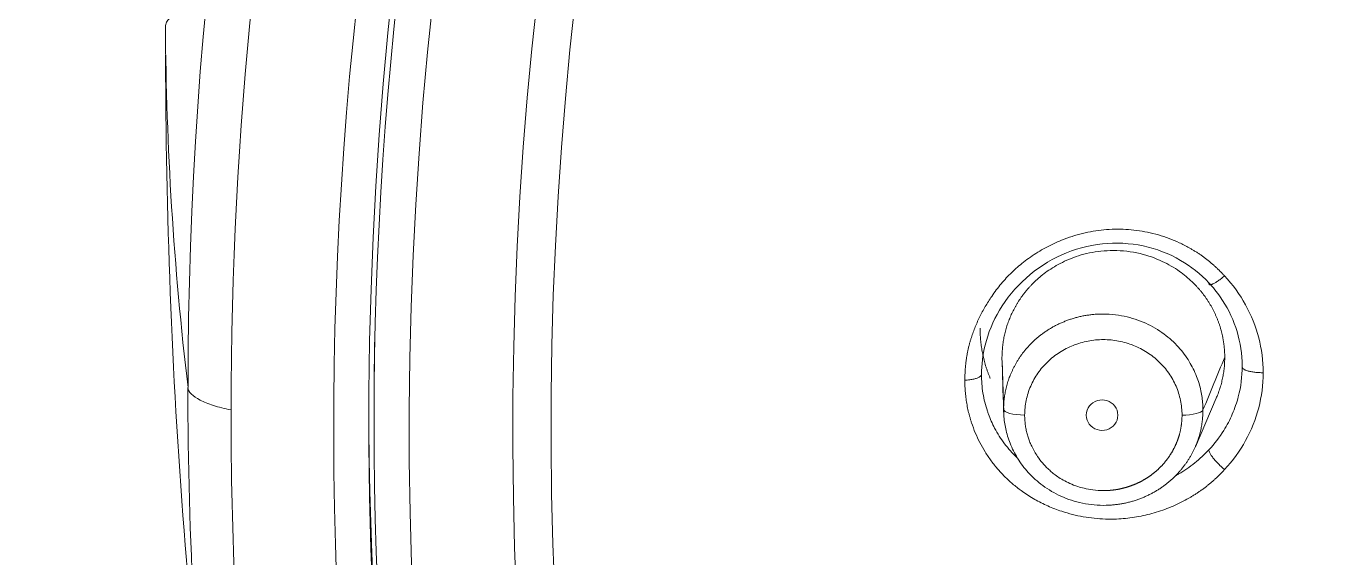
# Model space of a CAD drawing. Extents: x 6534 to 7663, y 0 to 827.
# Drawn here: x 7038.51 to 7057.3, y 531.49 to 539.07 of the extents above; entities that cross this region are included whole.
import ezdxf

# ---------------------------------------------------------------- set-up
doc = ezdxf.new("R2010")
doc.units = 0
doc.header["$LTSCALE"] = 30
doc.header["$MEASUREMENT"] = 0
doc.layers.add('1', color=7, linetype='CONTINUOUS')

msp = doc.modelspace()

# ---------------------------------------------------------------- linework, layer by layer
at = {"layer": '1', "color": 7, "linetype": 'Continuous', "lineweight": 18}
for p, q in [((7052.42, 534.308), (7052.443, 533.558)), ((7055.175, 533.076), (7055.473, 533.769)), ((7043.469, 533.603), (7043.469, 533.445))]:
    msp.add_line(p, q, dxfattribs=at)
at = {"layer": '1', "color": 7, "linetype": 'Continuous', "lineweight": 13}
msp.add_line((7052.127, 534.107), (7052.127, 534.107), dxfattribs=at)
at = {"layer": '1', "color": 7, "linetype": 'Continuous', "lineweight": 18}
for centre, major_axis, ratio, start_param, end_param in [((7103.394, 533.921), (62.577, 0), 0.961466, 0, 3.141593), ((7103.394, 533.307), (-60.5, 0), 0.961466, 4.72417, 7.004197), ((7103.394, 533.445), (-59.925, 0), 0.961466, 4.712389, 7.853982), ((7103.394, 533.445), (60, 0), 0.961466, 1.582577, 4.712389), ((7103.394, 533.603), (-59.925, 0), 0.961466, 6.265857, 6.283185), ((7103.394, 533.775), (60, 0), 0.961466, 3.141593, 4.11151), ((7052.742, 533.61), (-0.3, 0), 0.274948, 0.008713, 1.570597), ((7054.985, 533.61), (0.3, 0), 0.274899, 4.713307, 6.170571)]:
    msp.add_ellipse(centre, major_axis=major_axis, ratio=ratio, start_param=start_param, end_param=end_param, dxfattribs=at)
at = {"layer": '1', "color": 7, "linetype": 'Continuous', "lineweight": 13}
for centre, major_axis, start_param, end_param in [((7103.394, 533.601), (61.963, 0), 1.570796, 3.141593), ((7103.394, 533.307), (59.425, 0), 1.570796, 4.70194), ((7103.394, 533.307), (57.948, 0), 1.579187, 4.712389), ((7103.394, 533.352), (57.403, 0), 1.579486, 4.712389)]:
    msp.add_ellipse(centre, major_axis=major_axis, ratio=0.961466, start_param=start_param, end_param=end_param, dxfattribs=at)
for points, knots in [([(7040.496, 539.073), (7040.496, 539.093), (7040.5, 539.113), (7040.521, 539.153), (7040.538, 539.173), (7040.581, 539.213), (7040.609, 539.233), (7040.676, 539.271), (7040.715, 539.29), (7040.803, 539.325), (7040.852, 539.341), (7040.958, 539.372), (7041.015, 539.387), (7041.135, 539.412), (7041.197, 539.423), (7041.326, 539.443), (7041.392, 539.452), (7041.458, 539.458)], [0, 0, 0, 0, 0.125, 0.125, 0.25, 0.25, 0.375, 0.375, 0.5, 0.5, 0.625, 0.625, 0.75, 0.75, 0.875, 0.875, 1, 1, 1, 1]), ([(7052.742, 533.527), (7052.742, 533.598), (7052.749, 533.668), (7052.778, 533.807), (7052.8, 533.875), (7052.856, 534.005), (7052.891, 534.067), (7052.972, 534.185), (7053.019, 534.239), (7053.123, 534.339), (7053.18, 534.384), (7053.302, 534.462), (7053.367, 534.496), (7053.503, 534.55), (7053.573, 534.57), (7053.717, 534.598), (7053.79, 534.605), (7053.937, 534.605), (7054.01, 534.598), (7054.154, 534.57), (7054.225, 534.55), (7054.361, 534.496), (7054.426, 534.462), (7054.548, 534.384), (7054.605, 534.339), (7054.708, 534.239), (7054.755, 534.185), (7054.837, 534.067), (7054.872, 534.005), (7054.928, 533.875), (7054.949, 533.807), (7054.978, 533.668), (7054.985, 533.598), (7054.986, 533.527)], [0, 0, 0, 0, 0.0625, 0.0625, 0.125, 0.125, 0.1875, 0.1875, 0.25, 0.25, 0.3125, 0.3125, 0.375, 0.375, 0.4375, 0.4375, 0.5, 0.5, 0.5625, 0.5625, 0.625, 0.625, 0.6875, 0.6875, 0.75, 0.75, 0.8125, 0.8125, 0.875, 0.875, 0.9375, 0.9375, 1, 1, 1, 1]), ([(7056.141, 534.132), (7056.123, 534.132), (7056.103, 534.133), (7056.064, 534.135), (7056.044, 534.137), (7056.004, 534.141), (7055.985, 534.144), (7055.949, 534.151), (7055.932, 534.155), (7055.902, 534.164), (7055.889, 534.169), (7055.868, 534.18), (7055.86, 534.186), (7055.847, 534.197), (7055.844, 534.203), (7055.841, 534.214), (7055.841, 534.219), (7055.843, 534.224)], [0, 0, 0, 0, 0.125, 0.125, 0.25, 0.25, 0.375, 0.375, 0.5, 0.5, 0.625, 0.625, 0.75, 0.75, 0.875, 0.875, 1, 1, 1, 1]), ([(7051.89, 534.025), (7051.895, 534.026), (7051.926, 534.028), (7051.966, 534.032), (7052.005, 534.039), (7052.03, 534.045), (7052.053, 534.051), (7052.081, 534.061), (7052.111, 534.077), (7052.125, 534.094), (7052.127, 534.104), (7052.127, 534.107)], [0, 0, 0, 0, 0.039631, 0.219096, 0.308828, 0.398561, 0.488293, 0.578025, 0.75749, 0.936955, 1, 1, 1, 1]), ([(7055.591, 532.75), (7055.586, 532.744), (7055.575, 532.732), (7055.558, 532.715), (7055.541, 532.697), (7055.524, 532.68), (7055.507, 532.663), (7055.49, 532.647), (7055.472, 532.63), (7055.455, 532.614), (7055.437, 532.598), (7055.419, 532.582), (7055.401, 532.566), (7055.383, 532.551), (7055.364, 532.536), (7055.346, 532.521), (7055.327, 532.506), (7055.308, 532.492), (7055.289, 532.477), (7055.27, 532.463), (7055.25, 532.449), (7055.231, 532.436), (7055.211, 532.422), (7055.191, 532.409), (7055.171, 532.396), (7055.151, 532.384), (7055.131, 532.371), (7055.081, 532.341), (7055.001, 532.297), (7054.887, 532.242), (7054.77, 532.193), (7054.649, 532.151), (7054.526, 532.115), (7054.401, 532.086), (7054.275, 532.065), (7054.148, 532.05), (7054.02, 532.043), (7053.829, 532.044), (7053.575, 532.07), (7053.301, 532.14), (7053.071, 532.228), (7052.883, 532.323), (7052.721, 532.426), (7052.584, 532.533), (7052.468, 532.638), (7052.362, 532.751), (7052.265, 532.872), (7052.178, 533.001), (7052.102, 533.134), (7052.037, 533.274), (7051.996, 533.383), (7051.972, 533.46), (7051.96, 533.502), (7051.949, 533.544), (7051.938, 533.586), (7051.929, 533.629), (7051.921, 533.672), (7051.913, 533.715), (7051.907, 533.759), (7051.902, 533.803), (7051.897, 533.847), (7051.894, 533.891), (7051.891, 533.935), (7051.89, 533.98), (7051.89, 534.01), (7051.89, 534.025)], [0, 0, 0, 0, 0.004807, 0.009602, 0.014384, 0.019153, 0.023912, 0.028659, 0.033397, 0.038125, 0.042845, 0.047556, 0.05226, 0.056957, 0.061647, 0.066332, 0.071013, 0.075689, 0.080362, 0.085031, 0.089699, 0.094365, 0.09903, 0.103695, 0.108361, 0.113028, 0.117696, 0.122368, 0.146917, 0.171462, 0.196092, 0.220896, 0.245962, 0.270764, 0.295479, 0.320202, 0.345028, 0.370053, 0.431923, 0.494708, 0.536839, 0.578836, 0.621115, 0.653048, 0.684788, 0.716513, 0.748397, 0.780159, 0.811676, 0.843107, 0.87461, 0.883534, 0.892447, 0.901354, 0.910257, 0.919162, 0.928072, 0.936991, 0.945922, 0.954871, 0.96384, 0.972834, 0.981856, 0.99091, 1, 1, 1, 1]), ([(7041.43, 533.602), (7041.338, 533.62), (7041.254, 533.641), (7041.106, 533.688), (7041.042, 533.714), (7040.935, 533.769), (7040.894, 533.798), (7040.835, 533.859), (7040.819, 533.89), (7040.815, 533.921)], [0, 0, 0, 0, 0.25, 0.25, 0.5, 0.5, 0.75, 0.75, 1, 1, 1, 1]), ([(7041.43, 533.602), (7041.43, 531.812), (7041.514, 530.022), (7041.849, 526.457), (7042.1, 524.682), (7042.768, 521.16), (7043.184, 519.414), (7044.179, 515.964), (7044.757, 514.261), (7046.071, 510.912), (7046.806, 509.265), (7048.427, 506.043), (7049.314, 504.467), (7051.23, 501.398), (7052.261, 499.905), (7054.457, 497.015), (7055.623, 495.617), (7056.852, 494.273)], [0, 0, 0, 0, 0.125, 0.125, 0.25, 0.25, 0.375, 0.375, 0.5, 0.5, 0.625, 0.625, 0.75, 0.75, 0.875, 0.875, 1, 1, 1, 1]), ([(7052.644, 532.909), (7052.64, 532.914), (7052.635, 532.918), (7052.567, 532.984), (7052.508, 533.05), (7052.403, 533.19), (7052.355, 533.264), (7052.28, 533.406), (7052.251, 533.474), (7052.225, 533.543)], [0, 0, 0, 0, 0.025346, 0.025346, 0.369018, 0.369018, 0.71269, 0.71269, 1, 1, 1, 1]), ([(7054.986, 533.527), (7054.986, 533.522), (7054.985, 533.511), (7054.985, 533.495), (7054.984, 533.479), (7054.983, 533.462), (7054.982, 533.446), (7054.981, 533.43), (7054.979, 533.415), (7054.977, 533.399), (7054.975, 533.383), (7054.973, 533.368), (7054.97, 533.352), (7054.968, 533.337), (7054.965, 533.322), (7054.962, 533.307), (7054.958, 533.292), (7054.955, 533.277), (7054.951, 533.262), (7054.947, 533.247), (7054.943, 533.233), (7054.938, 533.219), (7054.934, 533.204), (7054.929, 533.19), (7054.924, 533.176), (7054.919, 533.162), (7054.914, 533.149), (7054.908, 533.135), (7054.903, 533.122), (7054.897, 533.108), (7054.891, 533.095), (7054.885, 533.082), (7054.879, 533.069), (7054.872, 533.057), (7054.866, 533.044), (7054.859, 533.032), (7054.853, 533.019), (7054.846, 533.007), (7054.839, 532.995), (7054.832, 532.984), (7054.824, 532.972), (7054.817, 532.96), (7054.81, 532.949), (7054.802, 532.938), (7054.795, 532.927), (7054.787, 532.916), (7054.779, 532.905), (7054.771, 532.894), (7054.763, 532.884), (7054.755, 532.874), (7054.747, 532.864), (7054.739, 532.854), (7054.73, 532.844), (7054.722, 532.834), (7054.713, 532.824), (7054.705, 532.815), (7054.696, 532.806), (7054.688, 532.797), (7054.679, 532.788), (7054.67, 532.779), (7054.661, 532.77), (7054.652, 532.762), (7054.644, 532.753), (7054.635, 532.745), (7054.626, 532.737), (7054.617, 532.729), (7054.608, 532.721), (7054.599, 532.714), (7054.589, 532.706), (7054.58, 532.699), (7054.571, 532.692), (7054.562, 532.685), (7054.553, 532.678), (7054.544, 532.671), (7054.534, 532.664), (7054.525, 532.658), (7054.516, 532.651), (7054.507, 532.645), (7054.498, 532.639), (7054.488, 532.633), (7054.479, 532.627), (7054.47, 532.621), (7054.461, 532.616), (7054.452, 532.61), (7054.442, 532.605), (7054.433, 532.6), (7054.424, 532.594), (7054.415, 532.589), (7054.406, 532.584), (7054.397, 532.58), (7054.388, 532.575), (7054.378, 532.57), (7054.369, 532.566), (7054.36, 532.562), (7054.351, 532.558), (7054.343, 532.553), (7054.334, 532.549), (7054.325, 532.546), (7054.316, 532.542), (7054.307, 532.538), (7054.298, 532.534), (7054.29, 532.531), (7054.281, 532.528), (7054.272, 532.524), (7054.264, 532.521), (7054.255, 532.518), (7054.246, 532.515), (7054.238, 532.512), (7054.23, 532.509), (7054.221, 532.507), (7054.213, 532.504), (7054.205, 532.501), (7054.196, 532.499), (7054.188, 532.496), (7054.18, 532.494), (7054.172, 532.492), (7054.164, 532.49), (7054.156, 532.488), (7054.148, 532.486), (7054.14, 532.484), (7054.133, 532.482), (7054.125, 532.48), (7054.117, 532.478), (7054.11, 532.477), (7054.102, 532.475), (7054.095, 532.473), (7054.087, 532.472), (7054.08, 532.471), (7054.073, 532.469), (7054.066, 532.468), (7054.058, 532.467), (7054.051, 532.466), (7054.044, 532.464), (7054.037, 532.463), (7054.031, 532.462), (7054.024, 532.461), (7054.017, 532.46), (7054.01, 532.46), (7054.004, 532.459), (7053.997, 532.458), (7053.991, 532.457), (7053.985, 532.457), (7053.978, 532.456), (7053.972, 532.455), (7053.966, 532.455), (7053.96, 532.454), (7053.954, 532.454), (7053.948, 532.453), (7053.942, 532.453), (7053.936, 532.453), (7053.931, 532.452), (7053.925, 532.452), (7053.919, 532.452), (7053.914, 532.451), (7053.908, 532.451), (7053.903, 532.451), (7053.898, 532.451), (7053.893, 532.451), (7053.888, 532.451), (7053.883, 532.451), (7053.878, 532.45), (7053.873, 532.45), (7053.818, 532.45), (7053.723, 532.456), (7053.6, 532.479), (7053.509, 532.505), (7053.424, 532.535), (7053.339, 532.573), (7053.253, 532.622), (7053.181, 532.671), (7053.124, 532.717), (7053.033, 532.799), (7052.933, 532.917), (7052.856, 533.051), (7052.817, 533.139), (7052.795, 533.199), (7052.776, 533.261), (7052.761, 533.326), (7052.75, 533.393), (7052.745, 533.447), (7052.743, 533.485), (7052.742, 533.507), (7052.742, 533.521), (7052.742, 533.527)], [0, 0, 0, 0, 0.004835, 0.009648, 0.014439, 0.019209, 0.023956, 0.028683, 0.033387, 0.03807, 0.042731, 0.047371, 0.051988, 0.056584, 0.061159, 0.065711, 0.070242, 0.074752, 0.079239, 0.083705, 0.088149, 0.092572, 0.096973, 0.101352, 0.105709, 0.110045, 0.114359, 0.118651, 0.122922, 0.127171, 0.131398, 0.135604, 0.139787, 0.14395, 0.14809, 0.152209, 0.156306, 0.160381, 0.164435, 0.168467, 0.172477, 0.176466, 0.180433, 0.184378, 0.188301, 0.192203, 0.196083, 0.199942, 0.203779, 0.207594, 0.211387, 0.215159, 0.218908, 0.222637, 0.226343, 0.230028, 0.233691, 0.237333, 0.240952, 0.244551, 0.248127, 0.251682, 0.255215, 0.258726, 0.262215, 0.265683, 0.26913, 0.272554, 0.275957, 0.279338, 0.282697, 0.286035, 0.289351, 0.292645, 0.295918, 0.299169, 0.302398, 0.305606, 0.308792, 0.311956, 0.315098, 0.318219, 0.321318, 0.324395, 0.327451, 0.330485, 0.333497, 0.336488, 0.339457, 0.342404, 0.345329, 0.348233, 0.351115, 0.353976, 0.356814, 0.359631, 0.362427, 0.3652, 0.367952, 0.370682, 0.373391, 0.376078, 0.378743, 0.381386, 0.384008, 0.386608, 0.389186, 0.391743, 0.394278, 0.396791, 0.399283, 0.401753, 0.404201, 0.406627, 0.409032, 0.411415, 0.413776, 0.416116, 0.418434, 0.42073, 0.423005, 0.425258, 0.427489, 0.429699, 0.431886, 0.434053, 0.436197, 0.43832, 0.440421, 0.4425, 0.444558, 0.446594, 0.448608, 0.4506, 0.452571, 0.45452, 0.456448, 0.458354, 0.460238, 0.4621, 0.463941, 0.46576, 0.467557, 0.469333, 0.471087, 0.472819, 0.474529, 0.476218, 0.477885, 0.479531, 0.481155, 0.482757, 0.484337, 0.485896, 0.487433, 0.488948, 0.490442, 0.491913, 0.493364, 0.494792, 0.496199, 0.497584, 0.498947, 0.543046, 0.578523, 0.605373, 0.623592, 0.655951, 0.684558, 0.709409, 0.7305, 0.747828, 0.81577, 0.864409, 0.88261, 0.901285, 0.920434, 0.940055, 0.960146, 0.980706, 0.987795, 0.994227, 1, 1, 1, 1]), ([(7055.702, 533.542), (7055.667, 533.462), (7055.573, 533.281), (7055.448, 533.118), (7055.369, 533.032)], [0, 0, 0, 0, 0.431596, 1, 1, 1, 1]), ([(7055.369, 533.032), (7055.306, 532.965), (7055.239, 532.903), (7055.094, 532.787), (7055.017, 532.735), (7054.921, 532.679), (7054.905, 532.67), (7054.889, 532.661)], [0, 0, 0, 0, 0.455633, 0.455633, 0.911266, 0.911266, 1, 1, 1, 1]), ([(7055.591, 532.75), (7055.584, 532.756), (7055.557, 532.78), (7055.511, 532.824), (7055.47, 532.867), (7055.443, 532.899), (7055.425, 532.92), (7055.41, 532.94), (7055.391, 532.967), (7055.373, 532.998), (7055.367, 533.021), (7055.368, 533.03), (7055.369, 533.032)], [0, 0, 0, 0, 0.050591, 0.200078, 0.349564, 0.424308, 0.499051, 0.573794, 0.648538, 0.798024, 0.947511, 1, 1, 1, 1])]:
    msp.add_open_spline(points, degree=3, knots=knots, dxfattribs=at)
for points in [[(7040.495, 539.074), (7040.506, 537.356), (7040.613, 535.638), (7040.817, 533.92)], [(7055.284, 533.601), (7055.335, 533.726), (7055.439, 533.976), (7055.542, 534.227), (7055.594, 534.352)]]:
    msp.add_open_spline(points, degree=3, dxfattribs=at)
at = {"layer": '1', "color": 7, "linetype": 'Continuous', "lineweight": 18}
for points, knots in [([(7040.497, 538.665), (7040.497, 538.527), (7040.505, 536.122), (7040.669, 532.249), (7041.074, 528.547), (7041.27, 527.095)], [0, 0, 0, 0, 0.035828, 0.621395, 1, 1, 1, 1]), ([(7051.89, 534.025), (7051.89, 534.033), (7051.89, 534.049), (7051.89, 534.073), (7051.891, 534.097), (7051.892, 534.12), (7051.893, 534.144), (7051.894, 534.168), (7051.896, 534.191), (7051.898, 534.214), (7051.9, 534.238), (7051.903, 534.261), (7051.905, 534.284), (7051.908, 534.307), (7051.912, 534.329), (7051.915, 534.352), (7051.919, 534.375), (7051.923, 534.397), (7051.927, 534.42), (7051.932, 534.442), (7051.936, 534.464), (7051.941, 534.487), (7051.947, 534.509), (7051.952, 534.531), (7051.958, 534.553), (7051.964, 534.574), (7051.97, 534.596), (7051.982, 534.636), (7052.002, 534.694), (7052.031, 534.77), (7052.063, 534.847), (7052.111, 534.95), (7052.179, 535.076), (7052.26, 535.206), (7052.337, 535.314), (7052.406, 535.401), (7052.48, 535.485), (7052.557, 535.564), (7052.638, 535.638), (7052.727, 535.712), (7052.824, 535.783), (7052.929, 535.853), (7053.039, 535.916), (7053.152, 535.973), (7053.278, 536.028), (7053.416, 536.078), (7053.566, 536.121), (7053.717, 536.152), (7053.871, 536.173), (7054.027, 536.182), (7054.183, 536.18), (7054.339, 536.165), (7054.494, 536.138), (7054.649, 536.1), (7054.8, 536.05), (7054.946, 535.989), (7055.054, 535.934), (7055.126, 535.893), (7055.165, 535.869), (7055.204, 535.844), (7055.243, 535.819), (7055.28, 535.792), (7055.317, 535.765), (7055.354, 535.737), (7055.389, 535.707), (7055.425, 535.677), (7055.459, 535.647), (7055.493, 535.615), (7055.526, 535.582), (7055.559, 535.549), (7055.58, 535.526), (7055.591, 535.514)], [0, 0, 0, 0, 0.004832, 0.009643, 0.014434, 0.019204, 0.023956, 0.028688, 0.033402, 0.038098, 0.042776, 0.047438, 0.052083, 0.056713, 0.061327, 0.065927, 0.070513, 0.075085, 0.079644, 0.084191, 0.088726, 0.093249, 0.097762, 0.102265, 0.106759, 0.111243, 0.11572, 0.120189, 0.135982, 0.152066, 0.168464, 0.185196, 0.219112, 0.252906, 0.274939, 0.296718, 0.318299, 0.339741, 0.361105, 0.38245, 0.406918, 0.431326, 0.455755, 0.480284, 0.504992, 0.535579, 0.565776, 0.595743, 0.62564, 0.656286, 0.686696, 0.717049, 0.747521, 0.779028, 0.810174, 0.841138, 0.872097, 0.88119, 0.89027, 0.899342, 0.908411, 0.917482, 0.926559, 0.935648, 0.944754, 0.953881, 0.963034, 0.972218, 0.981437, 0.990696, 1, 1, 1, 1]), ([(7052.127, 534.107), (7052.127, 534.247), (7052.166, 534.564), (7052.367, 535.051), (7052.743, 535.507), (7053.256, 535.841), (7053.843, 536.001), (7054.437, 535.972), (7054.965, 535.768), (7055.251, 535.539), (7055.369, 535.414)], [0, 0, 0, 0, 0.098046, 0.220243, 0.353645, 0.488968, 0.622572, 0.753689, 0.882422, 1, 1, 1, 1]), ([(7052.419, 534.352), (7052.419, 534.365), (7052.42, 534.39), (7052.421, 534.427), (7052.424, 534.464), (7052.427, 534.502), (7052.431, 534.539), (7052.437, 534.577), (7052.443, 534.614), (7052.45, 534.652), (7052.458, 534.689), (7052.468, 534.726), (7052.478, 534.763), (7052.489, 534.799), (7052.501, 534.836), (7052.514, 534.872), (7052.529, 534.908), (7052.544, 534.944), (7052.56, 534.979), (7052.577, 535.015), (7052.595, 535.049), (7052.614, 535.084), (7052.634, 535.118), (7052.655, 535.151), (7052.677, 535.184), (7052.699, 535.217), (7052.723, 535.249), (7052.748, 535.281), (7052.773, 535.312), (7052.799, 535.342), (7052.827, 535.372), (7052.855, 535.401), (7052.897, 535.443), (7052.958, 535.498), (7053.043, 535.565), (7053.14, 535.631), (7053.251, 535.695), (7053.375, 535.753), (7053.514, 535.804), (7053.667, 535.844), (7053.832, 535.87), (7054.076, 535.883), (7054.376, 535.848), (7054.694, 535.737), (7054.94, 535.593), (7055.079, 535.479), (7055.145, 535.414), (7055.16, 535.399), (7055.175, 535.384), (7055.19, 535.368), (7055.205, 535.352), (7055.219, 535.336), (7055.233, 535.32), (7055.247, 535.303), (7055.261, 535.287), (7055.274, 535.27), (7055.287, 535.253), (7055.3, 535.236), (7055.313, 535.219), (7055.325, 535.201), (7055.337, 535.184), (7055.349, 535.166), (7055.36, 535.148), (7055.372, 535.13), (7055.382, 535.112), (7055.393, 535.094), (7055.404, 535.076), (7055.414, 535.058), (7055.424, 535.039), (7055.433, 535.021), (7055.443, 535.002), (7055.452, 534.983), (7055.46, 534.964), (7055.469, 534.945), (7055.477, 534.926), (7055.485, 534.907), (7055.493, 534.888), (7055.5, 534.868), (7055.507, 534.849), (7055.514, 534.83), (7055.521, 534.81), (7055.527, 534.79), (7055.533, 534.771), (7055.539, 534.751), (7055.544, 534.731), (7055.549, 534.712), (7055.554, 534.692), (7055.559, 534.672), (7055.563, 534.652), (7055.567, 534.632), (7055.571, 534.612), (7055.574, 534.592), (7055.577, 534.572), (7055.58, 534.552), (7055.583, 534.532), (7055.585, 534.512), (7055.587, 534.492), (7055.589, 534.472), (7055.591, 534.452), (7055.592, 534.432), (7055.593, 534.412), (7055.594, 534.392), (7055.594, 534.372), (7055.594, 534.359), (7055.594, 534.352)], [0, 0, 0, 0, 0.007803, 0.015624, 0.023461, 0.031315, 0.039186, 0.047074, 0.054979, 0.0629, 0.070839, 0.078795, 0.086769, 0.094759, 0.102766, 0.110791, 0.118833, 0.126892, 0.134968, 0.143062, 0.151172, 0.159301, 0.167446, 0.175609, 0.18379, 0.191988, 0.200203, 0.208436, 0.216686, 0.224954, 0.23324, 0.241543, 0.249864, 0.269893, 0.291865, 0.315778, 0.341636, 0.369439, 0.399188, 0.430886, 0.464534, 0.500133, 0.57739, 0.644821, 0.70239, 0.750067, 0.754517, 0.758961, 0.763401, 0.767836, 0.772266, 0.776691, 0.781111, 0.785526, 0.789936, 0.794341, 0.798742, 0.803137, 0.807528, 0.811913, 0.816294, 0.82067, 0.825041, 0.829407, 0.833768, 0.838124, 0.842475, 0.846821, 0.851163, 0.855499, 0.859831, 0.864157, 0.868479, 0.872795, 0.877107, 0.881414, 0.885716, 0.890013, 0.894305, 0.898592, 0.902874, 0.907151, 0.911424, 0.915691, 0.919953, 0.924211, 0.928463, 0.932711, 0.936954, 0.941191, 0.945424, 0.949652, 0.953875, 0.958093, 0.962306, 0.966514, 0.970717, 0.974915, 0.979108, 0.983296, 0.98748, 0.991658, 0.995832, 1, 1, 1, 1]), ([(7055.369, 535.414), (7055.427, 535.351), (7055.585, 535.156), (7055.774, 534.784), (7055.839, 534.435), (7055.843, 534.247), (7055.843, 534.224)], [0, 0, 0, 0, 0.192506, 0.568554, 0.946121, 1, 1, 1, 1]), ([(7055.283, 533.601), (7055.283, 533.606), (7055.283, 533.617), (7055.283, 533.634), (7055.282, 533.651), (7055.282, 533.667), (7055.277, 533.743), (7055.258, 533.883), (7055.196, 534.089), (7055.091, 534.301), (7054.937, 534.508), (7054.729, 534.696), (7054.468, 534.85), (7054.159, 534.952), (7053.914, 534.974), (7053.76, 534.967), (7053.701, 534.962), (7053.643, 534.954), (7053.585, 534.945), (7053.529, 534.933), (7053.474, 534.919), (7053.42, 534.903), (7053.367, 534.886), (7053.316, 534.866), (7053.265, 534.845), (7053.217, 534.823), (7053.169, 534.798), (7053.123, 534.773), (7053.079, 534.745), (7053.036, 534.717), (7052.994, 534.688), (7052.954, 534.657), (7052.916, 534.625), (7052.879, 534.593), (7052.844, 534.559), (7052.811, 534.525), (7052.779, 534.49), (7052.749, 534.455), (7052.72, 534.419), (7052.693, 534.382), (7052.667, 534.346), (7052.643, 534.308), (7052.621, 534.271), (7052.6, 534.233), (7052.58, 534.195), (7052.562, 534.157), (7052.545, 534.119), (7052.53, 534.081), (7052.516, 534.043), (7052.504, 534.006), (7052.492, 533.968), (7052.482, 533.931), (7052.473, 533.893), (7052.466, 533.857), (7052.459, 533.82), (7052.454, 533.784), (7052.449, 533.748), (7052.446, 533.713), (7052.444, 533.678), (7052.442, 533.643), (7052.442, 533.621), (7052.442, 533.609)], [0, 0, 0, 0, 0.003921, 0.007817, 0.011689, 0.015536, 0.019358, 0.064573, 0.114371, 0.16875, 0.227711, 0.291254, 0.359377, 0.43208, 0.50936, 0.522766, 0.53605, 0.549213, 0.562254, 0.575174, 0.587972, 0.600648, 0.613202, 0.625635, 0.637946, 0.650136, 0.662203, 0.674149, 0.685973, 0.697676, 0.709256, 0.720715, 0.732052, 0.743267, 0.75436, 0.765331, 0.776181, 0.786908, 0.797514, 0.807998, 0.81836, 0.8286, 0.838718, 0.848715, 0.858589, 0.868342, 0.877972, 0.887481, 0.896868, 0.906133, 0.915276, 0.924297, 0.933196, 0.941973, 0.950628, 0.959162, 0.967573, 0.975863, 0.98403, 0.992076, 1, 1, 1, 1]), ([(7052.107, 534.766), (7052.107, 534.752), (7052.107, 534.725), (7052.109, 534.684), (7052.111, 534.643), (7052.114, 534.601), (7052.118, 534.56), (7052.123, 534.519), (7052.13, 534.478), (7052.137, 534.437), (7052.145, 534.395), (7052.154, 534.354), (7052.164, 534.313), (7052.175, 534.273), (7052.186, 534.232), (7052.199, 534.191), (7052.213, 534.151), (7052.228, 534.111), (7052.241, 534.078), (7052.249, 534.058), (7052.252, 534.051)], [0, 0, 0, 0, 0.055894, 0.111938, 0.168132, 0.224476, 0.28097, 0.337615, 0.394411, 0.451358, 0.508456, 0.565705, 0.623107, 0.68066, 0.738366, 0.796224, 0.854234, 0.912398, 0.970714, 1, 1, 1, 1]), ([(7055.594, 534.352), (7055.594, 534.34), (7055.594, 534.315), (7055.592, 534.277), (7055.59, 534.24), (7055.587, 534.202), (7055.582, 534.165), (7055.577, 534.127), (7055.571, 534.09), (7055.563, 534.053), (7055.555, 534.016), (7055.546, 533.979), (7055.536, 533.942), (7055.524, 533.905), (7055.512, 533.868), (7055.499, 533.832), (7055.486, 533.799), (7055.477, 533.778), (7055.473, 533.769)], [0, 0, 0, 0, 0.062482, 0.125103, 0.187862, 0.250759, 0.313795, 0.376969, 0.440281, 0.503732, 0.567321, 0.631048, 0.694913, 0.758917, 0.823058, 0.887338, 0.951755, 1, 1, 1, 1]), ([(7055.843, 534.224), (7055.843, 534.078), (7055.813, 533.845), (7055.737, 533.623), (7055.702, 533.542)], [0, 0, 0, 0, 0.626894, 1, 1, 1, 1]), ([(7052.225, 533.543), (7052.221, 533.556), (7052.216, 533.57), (7052.183, 533.667), (7052.162, 533.753), (7052.134, 533.928), (7052.127, 534.017), (7052.127, 534.107)], [0, 0, 0, 0, 0.075785, 0.075785, 0.537893, 0.537893, 1, 1, 1, 1]), ([(7040.815, 533.921), (7040.815, 531.785), (7040.933, 529.649), (7041.406, 525.401), (7041.76, 523.289), (7042.699, 519.114), (7043.285, 517.051), (7044.68, 512.995), (7045.491, 511.003), (7046.409, 509.058)], [0, 0, 0, 0, 0.25, 0.25, 0.5, 0.5, 0.75, 0.75, 1, 1, 1, 1]), ([(7052.442, 533.609), (7052.442, 533.604), (7052.442, 533.593), (7052.443, 533.576), (7052.443, 533.559), (7052.444, 533.543), (7052.448, 533.466), (7052.468, 533.325), (7052.531, 533.117), (7052.637, 532.905), (7052.792, 532.698), (7053, 532.511), (7053.261, 532.358), (7053.569, 532.257), (7053.812, 532.236), (7053.965, 532.243), (7054.024, 532.248), (7054.082, 532.255), (7054.139, 532.265), (7054.195, 532.276), (7054.25, 532.29), (7054.304, 532.306), (7054.357, 532.323), (7054.408, 532.343), (7054.459, 532.364), (7054.507, 532.386), (7054.555, 532.411), (7054.601, 532.436), (7054.645, 532.463), (7054.688, 532.491), (7054.73, 532.521), (7054.769, 532.551), (7054.808, 532.583), (7054.844, 532.615), (7054.88, 532.649), (7054.913, 532.683), (7054.945, 532.717), (7054.975, 532.753), (7055.004, 532.789), (7055.031, 532.825), (7055.057, 532.862), (7055.081, 532.899), (7055.104, 532.937), (7055.125, 532.975), (7055.144, 533.013), (7055.163, 533.05), (7055.179, 533.089), (7055.195, 533.127), (7055.209, 533.165), (7055.222, 533.202), (7055.233, 533.24), (7055.243, 533.278), (7055.252, 533.315), (7055.26, 533.352), (7055.266, 533.389), (7055.272, 533.425), (7055.276, 533.461), (7055.279, 533.496), (7055.282, 533.532), (7055.283, 533.566), (7055.283, 533.589), (7055.283, 533.601)], [0, 0, 0, 0, 0.003868, 0.007742, 0.011622, 0.015507, 0.019397, 0.06511, 0.115266, 0.16986, 0.228891, 0.292354, 0.360244, 0.432556, 0.509282, 0.522646, 0.535891, 0.549015, 0.562019, 0.574904, 0.587668, 0.600312, 0.612837, 0.625242, 0.637526, 0.649691, 0.661736, 0.673661, 0.685466, 0.697151, 0.708716, 0.720161, 0.731487, 0.742693, 0.753779, 0.764745, 0.775591, 0.786317, 0.796924, 0.807411, 0.817779, 0.828026, 0.838154, 0.848162, 0.85805, 0.867819, 0.877468, 0.886998, 0.896408, 0.905698, 0.914869, 0.92392, 0.932851, 0.941663, 0.950356, 0.958928, 0.967382, 0.975716, 0.98393, 0.992025, 1, 1, 1, 1])]:
    msp.add_open_spline(points, degree=3, knots=knots, dxfattribs=at)
at = {"layer": '1', "color": 7, "linetype": 'Continuous', "lineweight": 13}
msp.add_rational_spline([(7055.591, 535.514), (7055.449, 535.392), (7055.355, 535.35), (7055.369, 535.414)], [1.19339053783, 0.933192633666, 0.93555779266, 1.20048601481], degree=3, dxfattribs=at)
at = {"layer": '1', "color": 7, "linetype": 'Continuous', "lineweight": 18}
for points in [[(7055.591, 535.514), (7055.71, 535.387), (7055.908, 535.113), (7056.099, 534.635), (7056.141, 534.303), (7056.141, 534.132)], [(7052.442, 533.609), (7052.434, 533.857), (7052.427, 534.105), (7052.419, 534.352)], [(7056.141, 534.132), (7056.141, 533.961), (7056.099, 533.63), (7055.909, 533.152), (7055.71, 532.878), (7055.591, 532.75)], [(7054.072, 533.527), (7054.069, 533.579), (7054.041, 533.664), (7053.918, 533.749), (7053.775, 533.749), (7053.651, 533.665), (7053.623, 533.58), (7053.619, 533.527)], [(7053.619, 533.527), (7053.623, 533.476), (7053.65, 533.391), (7053.773, 533.306), (7053.916, 533.306), (7054.041, 533.389), (7054.069, 533.475), (7054.072, 533.527)]]:
    msp.add_open_spline(points, degree=3, dxfattribs=at)

doc.saveas('drawing.dxf')
